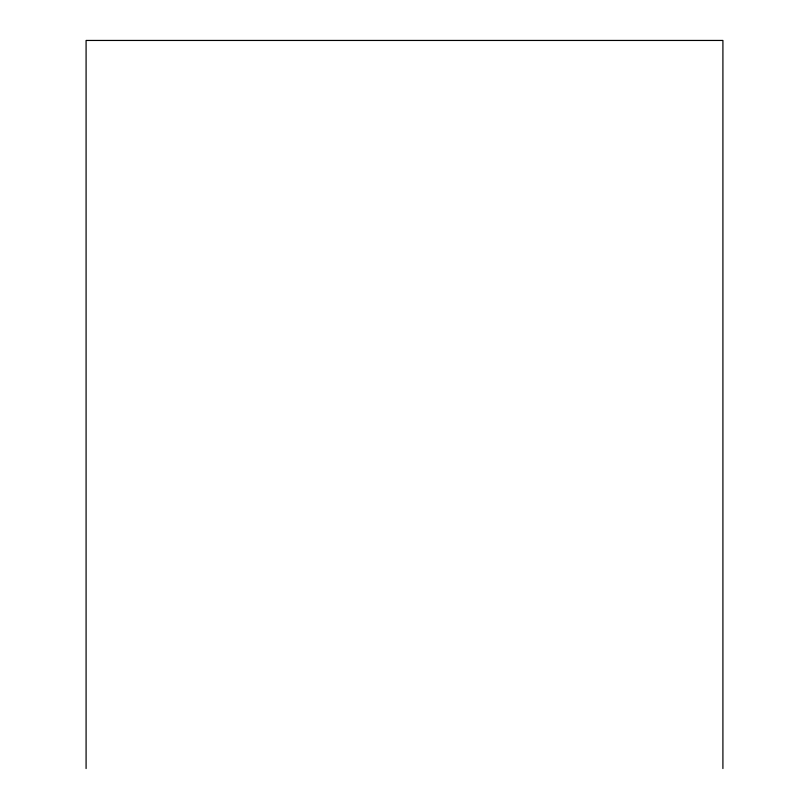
<?xml version="1.0" encoding="UTF-8"?>
<svg xmlns="http://www.w3.org/2000/svg" width="809" height="809" viewBox="0 0 809 809"><rect width="100%" height="100%" fill="white"/><g stroke="black" fill="none" stroke-linecap="round" stroke-linejoin="round"><path stroke-width="1.21" d="M722.912 768.55L722.912 40.45L86.088 40.45L86.088 768.55"/></g></svg>
